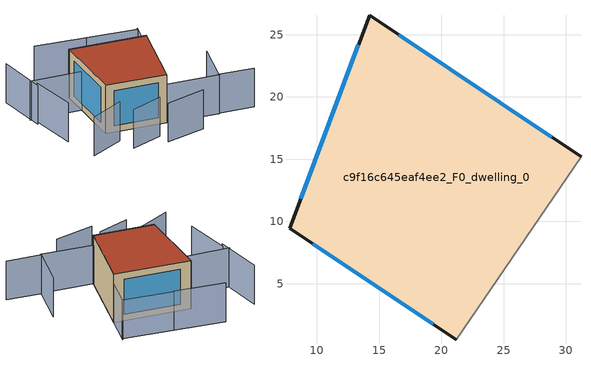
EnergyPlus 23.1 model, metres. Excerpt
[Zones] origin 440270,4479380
c9f16c645eaf4ee2_F0_dwelling_0
 floor ground (EU_floor_Construction): 21.21,0.49 31.22,15.19 14.24,26.57 7.81,9.46 z0
 wall outside (EU_wall_Construction): 21.21,0.49 7.81,9.46 14.24,26.57 31.22,15.19 z0:15
 wall adiabatic (EU_wall_Construction): 31.22,15.19 21.21,0.49 z0:15
 window (EU_Window_Construction): 8.7,11.84 13.34,24.2 / 16.59,24.99 28.86,16.77 / 19.35,1.73 9.67,8.22 z2.08:12.92
 roof outside (EU_roof_Construction): 31.22,15.19 21.21,0.49 7.81,9.46 14.24,26.57 z15
shading: 7.33,0.01 15.68,-1.78 / -1.51,5.67 7.76,4.85 / 14.98,-5.01 25.1,-8.18 / 40.5,-12.27 32.83,-7.09 / 32.83,-7.09 38.72,1.63 / 32.69,-7.3 21.21,0.49 / 21.21,0.49 35.58,21.69 / 0.51,28.1 14.16,19.3 / 14.16,19.3 7.8,9.46 / 0.97,26.2 -0.77,14.68 / 2.63,37.64 0.25,25.47 / 35.34,21.31 24.24,29.09 / 24.19,29.03 13.01,36.85 z0:12
[Building]
EU S2 Campaign: North Axis=0; Terrain=City; Solar Distribution=FullExterior
[Site:Location]
Madrid: Latitude=40.5; Longitude=-3.5; Time Zone=1; Elevation=609
[SizingPeriod:WeatherFileDays]
AnnualSizingPeriod: Begin Month=1; Begin Day of Month=1; End Month=12; End Day of Month=31; Day of Week for Start Day=Monday; Use Weather File Daylight Saving Period=No; Use Weather File Rain and Snow Indicators=No
[MATERIAL]
EU_InternalMass_Material: Roughness=MediumRough; Thickness=0.1; Conductivity=1; Density=1800; Specific Heat=900; Thermal Absorptance=0.9; Solar Absorptance=0.7; Visible Absorptance=0.7
[MATERIAL:NOMASS] Roughness=MediumRough; Thermal Absorptance=0.9; Solar Absorptance=0.7; Visible Absorptance=0.7
Name | Thermal Resistance
EU_wall_NoMass | 1.60022
EU_roof_NoMass | 1.57597
EU_floor_NoMass | 0.470652
[WINDOWMATERIAL:SIMPLEGLAZINGSYSTEM]
EU_Window_SimpleGlazing: UFactor=3.28802; Solar Heat Gain Coefficient=0.85; Visible Transmittance=0.85
[CONSTRUCTION]
EU_wall_Construction: EU_wall_NoMass
EU_roof_Construction: EU_roof_NoMass
EU_floor_Construction: EU_floor_NoMass
EU_InternalMass_Construction: EU_InternalMass_Material
EU_Window_Construction: EU_Window_SimpleGlazing
[ZONE]
c9f16c645eaf4ee2_F0_dwelling_0: Type=1; Multiplier=1; Ceiling Height=autocalculate; Volume=4880.48; Floor Area=autocalculate; Part of Total Floor Area=Yes
[INTERNALMASS]
c9f16c645eaf4ee2_F0_dwelling_0_EU_InternalMass: Construction=EU_InternalMass_Construction; Zone or ZoneList=c9f16c645eaf4ee2_F0_dwelling_0; Surface Area=325.365
[OTHEREQUIPMENT]
EU_Step8_InternalGain_c9f16c645eaf4ee2_F0_dwelling_0_f000: Fuel Type=Electricity; Zone or ZoneList or Space or SpaceList=c9f16c645eaf4ee2_F0_dwelling_0; Schedule=EU_Step8_GainSchedule_c9f16c645eaf4ee2_F0_dwelling_0_f000; Design Level Calculation Method=Watts/Area; Power per Zone Floor Area=1; Fraction Latent=0; Fraction Radiant=0; Fraction Lost=0; Carbon Dioxide Generation Rate=0; EndUse Subcategory=EU_Step8_InternalGains
[ZONEVENTILATION:DESIGNFLOWRATE]
EU_ConstantAir_c9f16c645eaf4ee2_F0_dwelling_0: Zone or ZoneList or Space or SpaceList=c9f16c645eaf4ee2_F0_dwelling_0; Schedule=EU_AlwaysOn; Design Flow Rate Calculation Method=AirChanges/Hour; Air Changes per Hour=0.480704; Ventilation Type=Natural; Fan Pressure Rise=0; Fan Total Efficiency=1; Constant Term Coefficient=1; Temperature Term Coefficient=0; Velocity Term Coefficient=0; Velocity Squared Term Coefficient=0; Minimum Indoor Temperature=-100; Maximum Indoor Temperature=100; Delta Temperature=-100; Minimum Outdoor Temperature=-100; Maximum Outdoor Temperature=100; Maximum Wind Speed=40
[HVACTEMPLATE:THERMOSTAT]
EU_HeatOnly_c9f16c645eaf4ee2_F0_dwelling_0: Constant Heating Setpoint=20; Constant Cooling Setpoint=50
[HVACTEMPLATE:ZONE:IDEALLOADSAIRSYSTEM]
c9f16c645eaf4ee2_F0_dwelling_0: Template Thermostat=EU_HeatOnly_c9f16c645eaf4ee2_F0_dwelling_0; System Availability Schedule=EU_AlwaysOn; Maximum Heating Supply Air Temperature=50; Minimum Cooling Supply Air Temperature=13; Maximum Heating Supply Air Humidity Ratio=0.0156; Minimum Cooling Supply Air Humidity Ratio=0.0077; Heating Limit=NoLimit; Cooling Limit=NoLimit; Heating Availability Schedule=EU_AlwaysOn; Cooling Availability Schedule=EU_CoolingOff; Dehumidification Control Type=ConstantSensibleHeatRatio; Cooling Sensible Heat Ratio=0.7; Dehumidification Setpoint=60; Humidification Control Type=None; Humidification Setpoint=30; Outdoor Air Method=None; Outdoor Air Flow Rate per Person=0.00944; Outdoor Air Flow Rate per Zone Floor Area=0; Outdoor Air Flow Rate per Zone=0; Demand Controlled Ventilation Type=None; Outdoor Air Economizer Type=NoEconomizer; Heat Recovery Type=None; Sensible Heat Recovery Effectiveness=0.7; Latent Heat Recovery Effectiveness=0.65
[SIZING:ZONE]
c9f16c645eaf4ee2_F0_dwelling_0: Zone Cooling Design Supply Air Temperature Input Method=SupplyAirTemperature; Zone Cooling Design Supply Air Temperature=13; Zone Heating Design Supply Air Temperature Input Method=SupplyAirTemperature; Zone Heating Design Supply Air Temperature=50; Zone Cooling Design Supply Air Humidity Ratio=0.008; Zone Heating Design Supply Air Humidity Ratio=0.008; Cooling Design Air Flow Method=DesignDay; Cooling Design Air Flow Rate=0; Cooling Minimum Air Flow per Zone Floor Area=0.000762; Cooling Minimum Air Flow=0; Cooling Minimum Air Flow Fraction=0.2; Heating Design Air Flow Method=DesignDay; Heating Design Air Flow Rate=0; Heating Maximum Air Flow per Zone Floor Area=0.002032; Heating Maximum Air Flow=0.141576; Heating Maximum Air Flow Fraction=0.3; Account for Dedicated Outdoor Air System=No; Dedicated Outdoor Air System Control Strategy=NeutralSupplyAir; Dedicated Outdoor Air Low Setpoint Temperature for Design=autosize; Dedicated Outdoor Air High Setpoint Temperature for Design=autosize; Zone Load Sizing Method=Sensible Load Only No Latent Load; Zone Latent Cooling Design Supply Air Humidity Ratio Input Method=HumidityRatioDifference; Zone Cooling Design Supply Air Humidity Ratio Difference=0.005; Zone Latent Heating Design Supply Air Humidity Ratio Input Method=HumidityRatioDifference; Zone Humidification Design Supply Air Humidity Ratio Difference=0.005
[SCHEDULE:CONSTANT]
Name | Hourly Value
EU_AlwaysOn | 1
EU_CoolingOff | 0
[SCHEDULE:FILE]
EU_Step8_GainSchedule_c9f16c645eaf4ee2_F0_dwelling_0_f000: File=../../schedules/c9f16c645eaf4ee2/c9f16c645eaf4ee2_F0_dwelling_0_f000_gain.csv; Column Number=1; Rows to Skip at Top=0; Number of Hours of Data=8760; Column Separator=Comma; Interpolate to Timestep=No; Minutes per Item=60; Adjust Schedule for Daylight Savings=Yes
